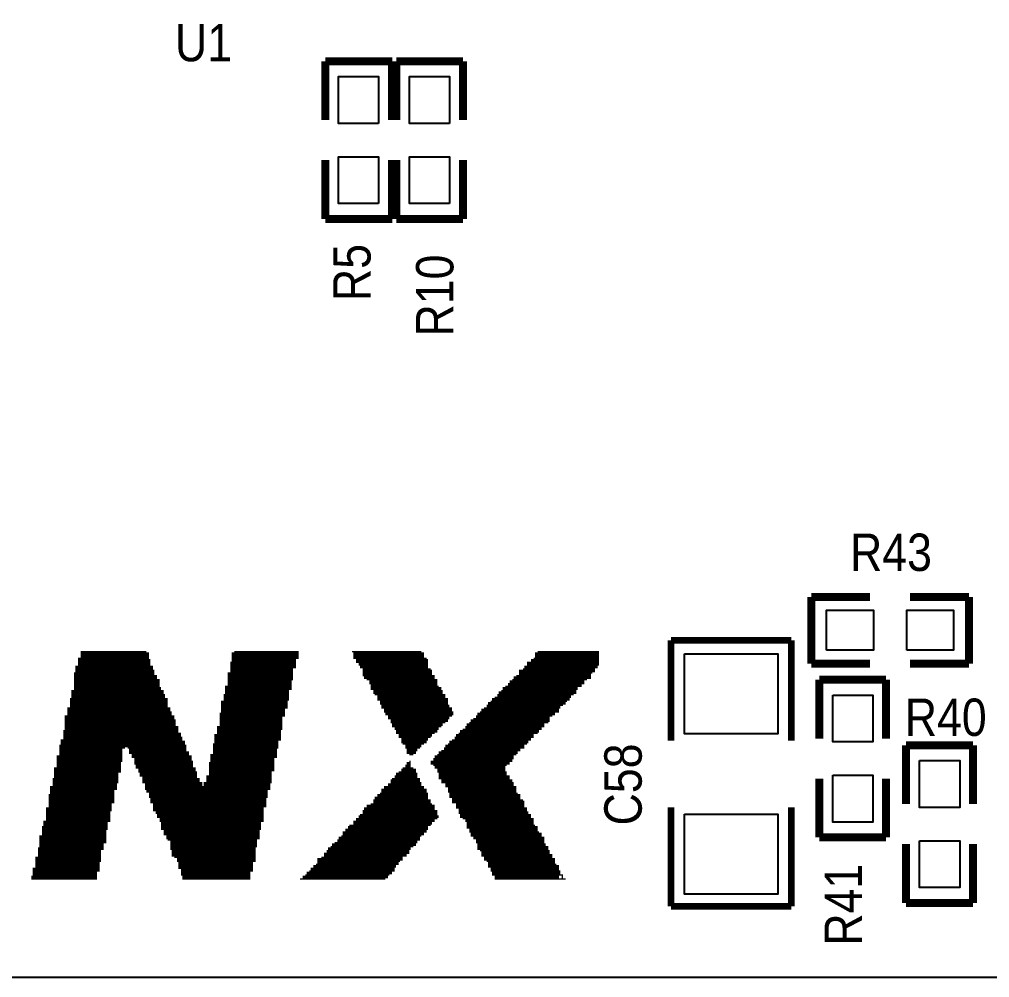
# Model space of a CAD drawing. Extents: x 52.6 to 133.5, y 30.2 to 81.2.
# Drawn here: x 70.69 to 89.14, y 30.15 to 48.37 of the extents above; entities that cross this region are included whole.
import ezdxf

# ---------------------------------------------------------------- set-up
doc = ezdxf.new("R2010")
doc.units = 0
for name, color, linetype in [('BG_OUTLINE', 3, 'CONTINUOUS'), ('MA_PEN3', 5, 'CONTINUOUS'), ('PG_SILKSCREEN_TOP', 6, 'CONTINUOUS'), ('PIN_TOP', 7, 'CONTINUOUS'), ('RD_SILKSCREEN_TOP', 8, 'CONTINUOUS')]:
    doc.layers.add(name, color=color, linetype=linetype)

msp = doc.modelspace()

# ---------------------------------------------------------------- linework, layer by layer
at = {"layer": 'BG_OUTLINE'}
msp.add_lwpolyline([(131.01574, 30.15234), (52.562506, 30.15234), (52.562506, 81.20634), (131.2164, 81.20634, -0.414214), (133.5024, 78.92034), (133.5024, 32.43834, -0.414214), (131.2164, 30.15234)], format="xyb", close=True, dxfattribs=at)
at = {"layer": 'MA_PEN3', "const_width": 0.0254}
for points in [[(71.8566, 36.3474), (73.1012, 36.3474)], [(74.7776, 36.3474), (75.9968, 36.3474)], [(77.0128, 36.3474), (78.3336, 36.3474)], [(80.5434, 36.3474), (81.7118, 36.3474)], [(71.8058, 36.2204), (73.152, 36.2204)], [(71.8058, 36.195), (73.1774, 36.195)], [(71.8058, 36.1696), (73.1774, 36.1696)], [(71.8566, 36.322), (73.152, 36.322)], [(71.8566, 36.2966), (73.152, 36.2966)], [(71.8566, 36.2712), (73.152, 36.2712)], [(71.8566, 36.2458), (73.152, 36.2458)], [(74.7268, 36.322), (75.9968, 36.322)], [(74.7268, 36.2966), (75.9968, 36.2966)], [(74.7268, 36.2712), (75.9968, 36.2712)], [(74.7268, 36.2458), (75.9968, 36.2458)], [(74.7268, 36.2204), (75.9968, 36.2204)], [(74.7268, 36.195), (75.946, 36.195)], [(74.7268, 36.1696), (75.946, 36.1696)], [(77.0382, 36.322), (78.3844, 36.322)], [(77.0382, 36.2966), (78.3844, 36.2966)], [(77.0382, 36.2712), (78.3844, 36.2712)], [(77.0382, 36.2458), (78.3844, 36.2458)], [(77.0382, 36.2204), (78.4352, 36.2204)], [(77.089, 36.195), (78.4606, 36.195)], [(77.089, 36.1696), (78.4606, 36.1696)], [(80.4164, 36.195), (81.7118, 36.195)], [(80.4164, 36.1696), (81.7118, 36.1696)], [(80.4672, 36.2204), (81.7118, 36.2204)], [(80.4926, 36.322), (81.7118, 36.322)], [(80.4926, 36.2966), (81.7118, 36.2966)], [(80.4926, 36.2712), (81.7118, 36.2712)], [(80.4926, 36.2458), (81.7118, 36.2458)], [(71.755, 36.068), (73.2282, 36.068)], [(71.755, 36.0426), (73.2282, 36.0426)], [(71.755, 36.0172), (73.2282, 36.0172)], [(71.755, 35.9918), (73.2536, 35.9918)], [(71.8058, 36.1442), (73.1774, 36.1442)], [(71.8058, 36.1188), (73.1774, 36.1188)], [(71.8058, 36.0934), (73.1774, 36.0934)], [(74.7014, 36.1442), (75.946, 36.1442)], [(74.7014, 36.1188), (75.946, 36.1188)], [(74.7014, 36.0934), (75.946, 36.0934)], [(74.7014, 36.068), (75.946, 36.068)], [(74.7014, 36.0426), (75.946, 36.0426)], [(74.7014, 36.0172), (75.8952, 36.0172)], [(74.7014, 35.9918), (75.8952, 35.9918)], [(77.089, 36.1442), (78.4606, 36.1442)], [(77.1398, 36.1188), (78.4606, 36.1188)], [(77.1398, 36.0934), (78.4606, 36.0934)], [(77.1652, 36.068), (78.4606, 36.068)], [(77.1652, 36.0426), (78.4606, 36.0426)], [(77.216, 36.0172), (78.5114, 36.0172)], [(77.216, 35.9918), (78.5368, 35.9918)], [(80.1878, 35.9918), (81.6356, 35.9918)], [(80.264, 36.0172), (81.6356, 36.0172)], [(80.2894, 36.068), (81.6864, 36.068)], [(80.2894, 36.0426), (81.6864, 36.0426)], [(80.3402, 36.1442), (81.7118, 36.1442)], [(80.3402, 36.1188), (81.7118, 36.1188)], [(80.3402, 36.0934), (81.7118, 36.0934)], [(71.7296, 35.941), (73.2536, 35.941)], [(71.7296, 35.9156), (73.2536, 35.9156)], [(71.7296, 35.8902), (73.3044, 35.8902)], [(71.7296, 35.8648), (73.3044, 35.8648)], [(71.7296, 35.8394), (73.3044, 35.8394)], [(71.7296, 35.814), (73.3552, 35.814)], [(71.7296, 35.7886), (73.3552, 35.7886)], [(71.755, 35.9664), (73.2536, 35.9664)], [(74.6506, 35.941), (75.8952, 35.941)], [(74.6506, 35.9156), (75.8952, 35.9156)], [(74.6506, 35.8902), (75.8952, 35.8902)], [(74.6506, 35.8648), (75.8952, 35.8648)], [(74.6506, 35.8394), (75.8952, 35.8394)], [(74.6506, 35.814), (75.8952, 35.814)], [(74.6506, 35.7886), (75.8698, 35.7886)], [(74.7014, 35.9664), (75.8952, 35.9664)], [(77.216, 35.9664), (78.5368, 35.9664)], [(77.216, 35.941), (78.5368, 35.941)], [(77.216, 35.9156), (78.5368, 35.9156)], [(77.216, 35.8902), (78.5876, 35.8902)], [(77.2414, 35.8648), (78.5876, 35.8648)], [(77.2414, 35.8394), (78.5876, 35.8394)], [(77.2922, 35.814), (78.6384, 35.814)], [(77.343, 35.7886), (78.6384, 35.7886)], [(80.01, 35.7886), (81.4324, 35.7886)], [(80.0608, 35.814), (81.4832, 35.814)], [(80.0862, 35.8648), (81.5594, 35.8648)], [(80.0862, 35.8394), (81.5594, 35.8394)], [(80.137, 35.8902), (81.5594, 35.8902)], [(80.1878, 35.9664), (81.6356, 35.9664)], [(80.1878, 35.941), (81.5848, 35.941)], [(80.1878, 35.9156), (81.5594, 35.9156)], [(71.6788, 35.6108), (73.4314, 35.6108)], [(71.7296, 35.7632), (73.3552, 35.7632)], [(71.7296, 35.7378), (73.3552, 35.7378)], [(71.7296, 35.7124), (73.3552, 35.7124)], [(71.7296, 35.687), (73.3552, 35.687)], [(71.7296, 35.6616), (73.3806, 35.6616)], [(71.7296, 35.6362), (73.3806, 35.6362)], [(74.5998, 35.687), (75.8698, 35.687)], [(74.5998, 35.6616), (75.8698, 35.6616)], [(74.5998, 35.6362), (75.8698, 35.6362)], [(74.5998, 35.6108), (75.819, 35.6108)], [(74.6506, 35.7632), (75.8698, 35.7632)], [(74.6506, 35.7378), (75.8698, 35.7378)], [(74.6506, 35.7124), (75.8698, 35.7124)], [(77.343, 35.7632), (78.6384, 35.7632)], [(77.343, 35.7378), (78.6384, 35.7378)], [(77.3684, 35.7124), (78.6384, 35.7124)], [(77.3684, 35.687), (78.6638, 35.687)], [(77.3684, 35.6616), (78.7146, 35.6616)], [(77.3684, 35.6362), (78.7146, 35.6362)], [(77.4192, 35.6108), (78.74, 35.6108)], [(79.8576, 35.6108), (81.28, 35.6108)], [(79.883, 35.6616), (81.3054, 35.6616)], [(79.883, 35.6362), (81.3054, 35.6362)], [(79.9338, 35.687), (81.3816, 35.687)], [(79.9846, 35.7378), (81.4324, 35.7378)], [(79.9846, 35.7124), (81.3816, 35.7124)], [(80.01, 35.7632), (81.4324, 35.7632)], [(71.6534, 35.4584), (73.5076, 35.4584)], [(71.6534, 35.433), (73.5076, 35.433)], [(71.6788, 35.5854), (73.4314, 35.5854)], [(71.6788, 35.56), (73.4314, 35.56)], [(71.6788, 35.5346), (73.4568, 35.5346)], [(71.6788, 35.5092), (73.4568, 35.5092)], [(71.6788, 35.4838), (73.4568, 35.4838)], [(74.5744, 35.5346), (75.819, 35.5346)], [(74.5744, 35.5092), (75.819, 35.5092)], [(74.5744, 35.4838), (75.819, 35.4838)], [(74.5744, 35.4584), (75.819, 35.4584)], [(74.5744, 35.433), (75.819, 35.433)], [(74.5998, 35.5854), (75.819, 35.5854)], [(74.5998, 35.56), (75.819, 35.56)], [(77.4192, 35.5854), (78.74, 35.5854)], [(77.4192, 35.56), (78.74, 35.56)], [(77.4446, 35.5346), (78.7908, 35.5346)], [(77.4954, 35.5092), (78.7908, 35.5092)], [(77.4954, 35.4838), (78.7908, 35.4838)], [(77.4954, 35.4584), (78.8416, 35.4584)], [(77.4954, 35.433), (78.8416, 35.433)], [(79.6798, 35.4584), (81.153, 35.4584)], [(79.6798, 35.433), (81.153, 35.433)], [(79.7306, 35.4838), (81.1784, 35.4838)], [(79.7814, 35.5346), (81.2292, 35.5346)], [(79.7814, 35.5092), (81.1784, 35.5092)], [(79.8068, 35.5854), (81.28, 35.5854)], [(79.8068, 35.56), (81.28, 35.56)], [(71.6026, 35.2806), (73.5584, 35.2806)], [(71.6026, 35.2552), (73.5584, 35.2552)], [(71.6534, 35.4076), (73.5076, 35.4076)], [(71.6534, 35.3822), (73.5076, 35.3822)], [(71.6534, 35.3568), (73.5076, 35.3568)], [(71.6534, 35.3314), (73.5076, 35.3314)], [(71.6534, 35.306), (73.5076, 35.306)], [(74.5236, 35.4076), (75.7936, 35.4076)], [(74.5236, 35.3822), (75.7936, 35.3822)], [(74.5236, 35.3568), (75.7936, 35.3568)], [(74.5236, 35.3314), (75.7936, 35.3314)], [(74.5236, 35.306), (75.7936, 35.306)], [(74.5236, 35.2806), (75.7936, 35.2806)], [(74.5236, 35.2552), (75.7428, 35.2552)], [(77.5462, 35.4076), (78.8416, 35.4076)], [(77.5462, 35.3822), (78.8416, 35.3822)], [(77.5462, 35.3568), (78.8416, 35.3568)], [(77.5716, 35.3314), (78.867, 35.3314)], [(77.5716, 35.306), (78.867, 35.306)], [(77.5716, 35.2806), (78.9178, 35.2806)], [(77.6224, 35.2552), (78.9178, 35.2552)], [(79.4766, 35.2552), (80.9498, 35.2552)], [(79.5274, 35.2806), (80.9752, 35.2806)], [(79.5782, 35.3314), (81.026, 35.3314)], [(79.5782, 35.306), (80.9752, 35.306)], [(79.6036, 35.3822), (81.0768, 35.3822)], [(79.6036, 35.3568), (81.0768, 35.3568)], [(79.6544, 35.4076), (81.1022, 35.4076)], [(71.5518, 35.1282), (73.6346, 35.1282)], [(71.5518, 35.1028), (73.6346, 35.1028)], [(71.5518, 35.0774), (73.6346, 35.0774)], [(71.5518, 35.052), (73.66, 35.052)], [(71.6026, 35.2298), (73.5584, 35.2298)], [(71.6026, 35.2044), (73.5838, 35.2044)], [(71.6026, 35.179), (73.5838, 35.179)], [(71.6026, 35.1536), (73.5838, 35.1536)], [(74.4982, 35.179), (75.7428, 35.179)], [(74.4982, 35.1536), (75.7428, 35.1536)], [(74.4982, 35.1282), (75.7428, 35.1282)], [(74.4982, 35.1028), (75.692, 35.1028)], [(74.4982, 35.0774), (75.692, 35.0774)], [(74.4982, 35.052), (75.692, 35.052)], [(74.5236, 35.2298), (75.7428, 35.2298)], [(74.5236, 35.2044), (75.7428, 35.2044)], [(77.6224, 35.2298), (78.9178, 35.2298)], [(77.6224, 35.2044), (78.9432, 35.2044)], [(77.6478, 35.179), (78.9432, 35.179)], [(77.6478, 35.1536), (78.9432, 35.1536)], [(77.6986, 35.1282), (78.9178, 35.1282)], [(77.6986, 35.1028), (78.867, 35.1028)], [(77.6986, 35.0774), (78.867, 35.0774)], [(77.7494, 35.052), (78.8416, 35.052)], [(79.2734, 35.052), (80.772, 35.052)], [(79.3242, 35.0774), (80.772, 35.0774)], [(79.375, 35.1282), (80.8228, 35.1282)], [(79.375, 35.1028), (80.772, 35.1028)], [(79.4004, 35.179), (80.8736, 35.179)], [(79.4004, 35.1536), (80.8736, 35.1536)], [(79.4512, 35.2044), (80.9498, 35.2044)], [(79.4766, 35.2298), (80.9498, 35.2298)], [(71.5518, 35.0266), (73.66, 35.0266)], [(71.5518, 35.0012), (73.66, 35.0012)], [(71.5518, 34.9758), (73.66, 34.9758)], [(71.5518, 34.9504), (73.66, 34.9504)], [(71.5518, 34.925), (73.7108, 34.925)], [(71.5518, 34.8996), (73.7108, 34.8996)], [(71.5518, 34.8742), (73.7108, 34.8742)], [(74.4474, 34.925), (75.692, 34.925)], [(74.4474, 34.8996), (75.692, 34.8996)], [(74.4474, 34.8742), (75.692, 34.8742)], [(74.4982, 35.0266), (75.692, 35.0266)], [(74.4982, 35.0012), (75.692, 35.0012)], [(74.4982, 34.9758), (75.692, 34.9758)], [(74.4982, 34.9504), (75.692, 34.9504)], [(77.7494, 35.0266), (78.8416, 35.0266)], [(77.7494, 35.0012), (78.7908, 35.0012)], [(77.7748, 34.9758), (78.74, 34.9758)], [(77.7748, 34.9504), (78.74, 34.9504)], [(77.7748, 34.925), (78.7146, 34.925)], [(77.8256, 34.8996), (78.6638, 34.8996)], [(77.8256, 34.8742), (78.6638, 34.8742)], [(79.121, 34.8742), (80.6196, 34.8742)], [(79.1718, 34.925), (80.6704, 34.925)], [(79.1718, 34.8996), (80.6196, 34.8996)], [(79.1972, 34.9758), (80.6704, 34.9758)], [(79.1972, 34.9504), (80.6704, 34.9504)], [(79.248, 35.0012), (80.7466, 35.0012)], [(79.2734, 35.0266), (80.772, 35.0266)], [(71.5264, 34.8488), (73.7108, 34.8488)], [(71.5264, 34.8234), (73.7108, 34.8234)], [(71.5264, 34.798), (73.7616, 34.798)], [(71.5264, 34.7726), (73.7616, 34.7726)], [(71.5264, 34.7472), (73.7616, 34.7472)], [(71.5264, 34.7218), (73.787, 34.7218)], [(71.5264, 34.6964), (73.787, 34.6964)], [(74.3966, 34.7726), (75.6666, 34.7726)], [(74.3966, 34.7472), (75.6666, 34.7472)], [(74.3966, 34.7218), (75.6666, 34.7218)], [(74.3966, 34.6964), (75.6666, 34.6964)], [(74.4474, 34.8488), (75.6666, 34.8488)], [(74.4474, 34.8234), (75.6666, 34.8234)], [(74.4474, 34.798), (75.6666, 34.798)], [(77.851, 34.8488), (78.6384, 34.8488)], [(77.851, 34.8234), (78.6384, 34.8234)], [(77.851, 34.798), (78.5876, 34.798)], [(77.9018, 34.7726), (78.5368, 34.7726)], [(77.9018, 34.7472), (78.5368, 34.7472)], [(77.9018, 34.7218), (78.5114, 34.7218)], [(77.9526, 34.6964), (78.4606, 34.6964)], [(78.9686, 34.7218), (80.4672, 34.7218)], [(78.9686, 34.6964), (80.4164, 34.6964)], [(78.994, 34.7726), (80.4672, 34.7726)], [(78.994, 34.7472), (80.4672, 34.7472)], [(79.0448, 34.798), (80.5434, 34.798)], [(79.0702, 34.8488), (80.5688, 34.8488)], [(79.0702, 34.8234), (80.5688, 34.8234)], [(71.4502, 34.5694), (73.8632, 34.5694)], [(71.4502, 34.544), (73.8632, 34.544)], [(71.4502, 34.5186), (72.6948, 34.5186)], [(71.4756, 34.671), (73.787, 34.671)], [(71.4756, 34.6456), (73.8378, 34.6456)], [(71.4756, 34.6202), (73.8378, 34.6202)], [(71.4756, 34.5948), (73.8378, 34.5948)], [(72.7456, 34.5186), (73.8632, 34.5186)], [(74.3712, 34.5948), (75.6158, 34.5948)], [(74.3712, 34.5694), (75.6158, 34.5694)], [(74.3712, 34.544), (75.6158, 34.544)], [(74.3712, 34.5186), (75.6158, 34.5186)], [(74.3966, 34.671), (75.6666, 34.671)], [(74.3966, 34.6456), (75.6158, 34.6456)], [(74.3966, 34.6202), (75.6158, 34.6202)], [(77.9526, 34.671), (78.4606, 34.671)], [(77.9526, 34.6456), (78.4352, 34.6456)], [(77.9526, 34.6202), (78.4352, 34.6202)], [(77.978, 34.5948), (78.3844, 34.5948)], [(78.0288, 34.5694), (78.3336, 34.5694)], [(78.0288, 34.544), (78.3336, 34.544)], [(78.0288, 34.5186), (78.3082, 34.5186)], [(78.7654, 34.5186), (80.2894, 34.5186)], [(78.7908, 34.5694), (80.2894, 34.5694)], [(78.7908, 34.544), (80.2894, 34.544)], [(78.8416, 34.5948), (80.3402, 34.5948)], [(78.867, 34.6456), (80.3656, 34.6456)], [(78.867, 34.6202), (80.3656, 34.6202)], [(78.9178, 34.671), (80.4164, 34.671)], [(71.3994, 34.3662), (72.644, 34.3662)], [(71.3994, 34.3408), (72.644, 34.3408)], [(71.3994, 34.3154), (72.644, 34.3154)], [(71.4502, 34.4932), (72.644, 34.4932)], [(71.4502, 34.4678), (72.644, 34.4678)], [(71.4502, 34.4424), (72.644, 34.4424)], [(71.4502, 34.417), (72.644, 34.417)], [(71.4502, 34.3916), (72.644, 34.3916)], [(72.771, 34.4932), (73.8632, 34.4932)], [(72.771, 34.4678), (73.8632, 34.4678)], [(72.771, 34.4424), (73.914, 34.4424)], [(72.771, 34.417), (73.914, 34.417)], [(72.8218, 34.3916), (73.914, 34.3916)], [(72.8218, 34.3662), (73.9648, 34.3662)], [(72.8218, 34.3408), (73.9648, 34.3408)], [(72.8726, 34.3154), (73.9648, 34.3154)], [(74.3204, 34.3916), (75.5904, 34.3916)], [(74.3204, 34.3662), (75.5904, 34.3662)], [(74.3204, 34.3408), (75.5904, 34.3408)], [(74.3204, 34.3154), (75.5396, 34.3154)], [(74.3712, 34.4932), (75.5904, 34.4932)], [(74.3712, 34.4678), (75.5904, 34.4678)], [(74.3712, 34.4424), (75.5904, 34.4424)], [(74.3712, 34.417), (75.5904, 34.417)], [(78.0542, 34.4932), (78.2574, 34.4932)], [(78.0542, 34.4678), (78.2574, 34.4678)], [(78.0542, 34.4424), (78.232, 34.4424)], [(78.0542, 34.417), (78.232, 34.417)], [(78.105, 34.3916), (78.1812, 34.3916)], [(78.5622, 34.3154), (80.0862, 34.3154)], [(78.5876, 34.3662), (80.0862, 34.3662)], [(78.5876, 34.3408), (80.0862, 34.3408)], [(78.6384, 34.3916), (80.137, 34.3916)], [(78.6638, 34.4424), (80.1624, 34.4424)], [(78.6638, 34.417), (80.1624, 34.417)], [(78.7146, 34.4678), (80.2132, 34.4678)], [(78.7654, 34.4932), (80.2132, 34.4932)], [(71.3486, 34.1376), (72.6186, 34.1376)], [(71.3994, 34.29), (72.644, 34.29)], [(71.3994, 34.2646), (72.644, 34.2646)], [(71.3994, 34.2392), (72.6186, 34.2392)], [(71.3994, 34.2138), (72.6186, 34.2138)], [(71.3994, 34.1884), (72.6186, 34.1884)], [(71.3994, 34.163), (72.6186, 34.163)], [(72.8726, 34.29), (73.9648, 34.29)], [(72.8726, 34.2646), (73.9902, 34.2646)], [(72.8726, 34.2392), (73.9902, 34.2392)], [(72.8726, 34.2138), (73.9902, 34.2138)], [(72.898, 34.1884), (73.9902, 34.1884)], [(72.898, 34.163), (73.9902, 34.163)], [(72.898, 34.1376), (74.041, 34.1376)], [(74.295, 34.2392), (75.5396, 34.2392)], [(74.295, 34.2138), (75.5396, 34.2138)], [(74.295, 34.1884), (75.5396, 34.1884)], [(74.295, 34.163), (75.5396, 34.163)], [(74.295, 34.1376), (75.5396, 34.1376)], [(74.3204, 34.29), (75.5396, 34.29)], [(74.3204, 34.2646), (75.5396, 34.2646)], [(77.978, 34.1376), (78.1812, 34.1376)], [(78.0288, 34.1884), (78.1304, 34.1884)], [(78.0288, 34.163), (78.1304, 34.163)], [(78.0542, 34.2392), (78.1304, 34.2392)], [(78.0542, 34.2138), (78.1304, 34.2138)], [(78.105, 34.2646), (78.1304, 34.2646)], [(78.5114, 34.2646), (80.0608, 34.2646)], [(78.5114, 34.2392), (80.01, 34.2392)], [(78.5114, 34.2138), (80.01, 34.2138)], [(78.5622, 34.29), (80.0608, 34.29)], [(78.5622, 34.1884), (79.9592, 34.1884)], [(78.5876, 34.163), (79.9338, 34.163)], [(78.5876, 34.1376), (79.9338, 34.1376)], [(71.3486, 34.1122), (72.6186, 34.1122)], [(71.3486, 34.0868), (72.6186, 34.0868)], [(71.3486, 34.0614), (72.6186, 34.0614)], [(71.3486, 34.036), (72.5678, 34.036)], [(71.3486, 34.0106), (72.5678, 34.0106)], [(71.3486, 33.9852), (72.5678, 33.9852)], [(71.3486, 33.9598), (72.5678, 33.9598)], [(72.9488, 34.1122), (74.041, 34.1122)], [(72.9488, 34.0868), (74.041, 34.0868)], [(72.9488, 34.0614), (74.0664, 34.0614)], [(72.9742, 34.036), (74.0664, 34.036)], [(72.9742, 34.0106), (74.0664, 34.0106)], [(72.9742, 33.9852), (74.0664, 33.9852)], [(73.025, 33.9598), (74.0664, 33.9598)], [(74.2442, 33.9852), (75.4888, 33.9852)], [(74.2442, 33.9598), (75.4888, 33.9598)], [(74.295, 34.1122), (75.5396, 34.1122)], [(74.295, 34.0868), (75.5396, 34.0868)], [(74.295, 34.0614), (75.4888, 34.0614)], [(74.295, 34.036), (75.4888, 34.036)], [(74.295, 34.0106), (75.4888, 34.0106)], [(77.8256, 33.9852), (78.2574, 33.9852)], [(77.8256, 33.9598), (78.2574, 33.9598)], [(77.851, 34.036), (78.2574, 34.036)], [(77.851, 34.0106), (78.2574, 34.0106)], [(77.9018, 34.0614), (78.232, 34.0614)], [(77.9526, 34.1122), (78.232, 34.1122)], [(77.9526, 34.0868), (78.232, 34.0868)], [(78.6384, 34.1122), (79.9338, 34.1122)], [(78.6384, 34.0868), (79.9338, 34.0868)], [(78.6384, 34.0614), (79.9592, 34.0614)], [(78.6638, 34.036), (79.9592, 34.036)], [(78.6638, 34.0106), (79.9592, 34.0106)], [(78.6638, 33.9852), (80.01, 33.9852)], [(78.6638, 33.9598), (80.01, 33.9598)], [(71.2724, 33.782), (72.5424, 33.782)], [(71.3232, 33.9344), (72.5678, 33.9344)], [(71.3232, 33.909), (72.5678, 33.909)], [(71.3232, 33.8836), (72.5678, 33.8836)], [(71.3232, 33.8582), (72.5678, 33.8582)], [(71.3232, 33.8328), (72.5424, 33.8328)], [(71.3232, 33.8074), (72.5424, 33.8074)], [(73.025, 33.9344), (74.1172, 33.9344)], [(73.025, 33.909), (74.1172, 33.909)], [(73.025, 33.8836), (74.1172, 33.8836)], [(73.025, 33.8582), (74.168, 33.8582)], [(73.0758, 33.8328), (74.168, 33.8328)], [(73.0758, 33.8074), (74.168, 33.8074)], [(73.0758, 33.782), (75.4634, 33.782)], [(74.1934, 33.8582), (75.4888, 33.8582)], [(74.1934, 33.8328), (75.4634, 33.8328)], [(74.1934, 33.8074), (75.4634, 33.8074)], [(74.2442, 33.9344), (75.4888, 33.9344)], [(74.2442, 33.909), (75.4888, 33.909)], [(74.2442, 33.8836), (75.4888, 33.8836)], [(77.6224, 33.782), (78.3844, 33.782)], [(77.6986, 33.8328), (78.3336, 33.8328)], [(77.6986, 33.8074), (78.3336, 33.8074)], [(77.7494, 33.909), (78.3082, 33.909)], [(77.7494, 33.8836), (78.3082, 33.8836)], [(77.7494, 33.8582), (78.3336, 33.8582)], [(77.7748, 33.9344), (78.3082, 33.9344)], [(78.6638, 33.9344), (80.01, 33.9344)], [(78.7146, 33.909), (80.0608, 33.909)], [(78.7146, 33.8836), (80.0608, 33.8836)], [(78.7146, 33.8582), (80.0862, 33.8582)], [(78.7908, 33.8328), (80.0862, 33.8328)], [(78.7908, 33.8074), (80.0862, 33.8074)], [(78.7908, 33.782), (80.137, 33.782)], [(71.247, 33.6296), (72.4916, 33.6296)], [(71.247, 33.6042), (72.4916, 33.6042)], [(71.247, 33.5788), (72.4916, 33.5788)], [(71.2724, 33.7566), (72.5424, 33.7566)], [(71.2724, 33.7312), (72.5424, 33.7312)], [(71.2724, 33.7058), (72.4916, 33.7058)], [(71.2724, 33.6804), (72.4916, 33.6804)], [(71.2724, 33.655), (72.4916, 33.655)], [(73.0758, 33.7566), (75.4634, 33.7566)], [(73.0758, 33.7312), (75.4634, 33.7312)], [(73.1012, 33.7058), (75.4126, 33.7058)], [(73.1012, 33.6804), (75.4126, 33.6804)], [(73.152, 33.655), (75.4126, 33.655)], [(73.152, 33.6296), (75.4126, 33.6296)], [(73.152, 33.6042), (75.4126, 33.6042)], [(73.152, 33.5788), (75.4126, 33.5788)], [(77.4446, 33.5788), (78.4606, 33.5788)], [(77.4954, 33.6296), (78.4606, 33.6296)], [(77.4954, 33.6042), (78.4606, 33.6042)], [(77.5462, 33.655), (78.4606, 33.655)], [(77.5716, 33.7312), (78.4352, 33.7312)], [(77.5716, 33.7058), (78.4352, 33.7058)], [(77.5716, 33.6804), (78.4352, 33.6804)], [(77.6224, 33.7566), (78.3844, 33.7566)], [(78.8416, 33.7566), (80.137, 33.7566)], [(78.8416, 33.7312), (80.137, 33.7312)], [(78.8416, 33.7058), (80.137, 33.7058)], [(78.8416, 33.6804), (80.137, 33.6804)], [(78.867, 33.655), (80.1624, 33.655)], [(78.867, 33.6296), (80.2132, 33.6296)], [(78.867, 33.6042), (80.2132, 33.6042)], [(78.867, 33.5788), (80.2132, 33.5788)], [(71.247, 33.5534), (72.4916, 33.5534)], [(71.247, 33.528), (72.4916, 33.528)], [(71.247, 33.5026), (72.4916, 33.5026)], [(71.247, 33.4772), (72.4916, 33.4772)], [(71.247, 33.4518), (72.4408, 33.4518)], [(71.247, 33.4264), (72.4408, 33.4264)], [(71.247, 33.401), (72.4408, 33.401)], [(73.1774, 33.5534), (75.3872, 33.5534)], [(73.1774, 33.528), (75.3872, 33.528)], [(73.1774, 33.5026), (75.3872, 33.5026)], [(73.1774, 33.4772), (75.3872, 33.4772)], [(73.2282, 33.4518), (75.3872, 33.4518)], [(73.2282, 33.4264), (75.3872, 33.4264)], [(73.2282, 33.401), (75.3872, 33.401)], [(77.2922, 33.4264), (78.5876, 33.4264)], [(77.2922, 33.401), (78.5876, 33.401)], [(77.3684, 33.4518), (78.5368, 33.4518)], [(77.4192, 33.528), (78.5114, 33.528)], [(77.4192, 33.5026), (78.5114, 33.5026)], [(77.4192, 33.4772), (78.5114, 33.4772)], [(77.4446, 33.5534), (78.4606, 33.5534)], [(78.9178, 33.5534), (80.2132, 33.5534)], [(78.9178, 33.528), (80.264, 33.528)], [(78.9178, 33.5026), (80.2894, 33.5026)], [(78.9178, 33.4772), (80.2894, 33.4772)], [(78.994, 33.4518), (80.2894, 33.4518)], [(78.994, 33.4264), (80.2894, 33.4264)], [(78.994, 33.401), (80.2894, 33.401)], [(71.1962, 33.3756), (72.4408, 33.3756)], [(71.1962, 33.3502), (72.4408, 33.3502)], [(71.1962, 33.3248), (72.4408, 33.3248)], [(71.1962, 33.2994), (72.4154, 33.2994)], [(71.1962, 33.274), (72.4154, 33.274)], [(71.1962, 33.2486), (72.4154, 33.2486)], [(71.1962, 33.2232), (72.4154, 33.2232)], [(73.2282, 33.3756), (75.3364, 33.3756)], [(73.2282, 33.3502), (75.3364, 33.3502)], [(73.2282, 33.3248), (75.3364, 33.3248)], [(73.279, 33.2994), (75.3364, 33.2994)], [(73.279, 33.274), (75.3364, 33.274)], [(73.3044, 33.2486), (75.3364, 33.2486)], [(73.3044, 33.2232), (75.3364, 33.2232)], [(77.1398, 33.2232), (78.6638, 33.2232)], [(77.1652, 33.2486), (78.6384, 33.2486)], [(77.216, 33.3248), (78.6384, 33.3248)], [(77.216, 33.2994), (78.6384, 33.2994)], [(77.216, 33.274), (78.6384, 33.274)], [(77.2414, 33.3756), (78.5876, 33.3756)], [(77.2414, 33.3502), (78.5876, 33.3502)], [(78.994, 33.3756), (80.3402, 33.3756)], [(79.0448, 33.3502), (80.3402, 33.3502)], [(79.0448, 33.3248), (80.3402, 33.3248)], [(79.0448, 33.2994), (80.3656, 33.2994)], [(79.0448, 33.274), (80.3656, 33.274)], [(79.0702, 33.2486), (80.4164, 33.2486)], [(79.0702, 33.2232), (80.4164, 33.2232)], [(71.12, 33.02), (72.3646, 33.02)], [(71.1454, 33.1216), (72.4154, 33.1216)], [(71.1454, 33.0962), (72.3646, 33.0962)], [(71.1454, 33.0708), (72.3646, 33.0708)], [(71.1454, 33.0454), (72.3646, 33.0454)], [(71.1962, 33.1978), (72.4154, 33.1978)], [(71.1962, 33.1724), (72.4154, 33.1724)], [(71.1962, 33.147), (72.4154, 33.147)], [(73.3044, 33.1978), (75.3364, 33.1978)], [(73.3552, 33.1724), (75.3364, 33.1724)], [(73.3552, 33.147), (75.3364, 33.147)], [(73.3552, 33.1216), (75.3364, 33.1216)], [(73.3806, 33.0962), (75.2856, 33.0962)], [(73.3806, 33.0708), (75.2856, 33.0708)], [(73.3806, 33.0454), (75.2856, 33.0454)], [(73.3806, 33.02), (75.2856, 33.02)], [(76.9366, 33.02), (78.4606, 33.02)], [(76.962, 33.0454), (78.5114, 33.0454)], [(77.0382, 33.1216), (78.5876, 33.1216)], [(77.0382, 33.0962), (78.5368, 33.0962)], [(77.0382, 33.0708), (78.5368, 33.0708)], [(77.089, 33.1724), (78.6384, 33.1724)], [(77.089, 33.147), (78.5876, 33.147)], [(77.1398, 33.1978), (78.6638, 33.1978)], [(79.0702, 33.1978), (80.4164, 33.1978)], [(79.121, 33.1724), (80.4672, 33.1724)], [(79.1718, 33.147), (80.4672, 33.147)], [(79.1718, 33.1216), (80.4672, 33.1216)], [(79.1972, 33.0962), (80.4672, 33.0962)], [(79.1972, 33.0708), (80.4672, 33.0708)], [(79.1972, 33.0454), (80.4926, 33.0454)], [(79.1972, 33.02), (80.5434, 33.02)], [(71.0692, 32.8422), (72.3392, 32.8422)], [(71.12, 32.9946), (72.3646, 32.9946)], [(71.12, 32.9692), (72.3646, 32.9692)], [(71.12, 32.9438), (72.3392, 32.9438)], [(71.12, 32.9184), (72.3392, 32.9184)], [(71.12, 32.893), (72.3392, 32.893)], [(71.12, 32.8676), (72.3392, 32.8676)], [(73.3806, 32.9946), (75.2856, 32.9946)], [(73.3806, 32.9692), (75.2856, 32.9692)], [(73.4314, 32.9438), (75.2602, 32.9438)], [(73.4314, 32.9184), (75.2602, 32.9184)], [(73.4314, 32.893), (75.2602, 32.893)], [(73.4314, 32.8676), (75.2602, 32.8676)], [(73.4822, 32.8422), (75.2602, 32.8422)], [(76.8096, 32.8422), (78.3336, 32.8422)], [(76.835, 32.9184), (78.4352, 32.9184)], [(76.835, 32.893), (78.3844, 32.893)], [(76.835, 32.8676), (78.3844, 32.8676)], [(76.8858, 32.9692), (78.4606, 32.9692)], [(76.8858, 32.9438), (78.4352, 32.9438)], [(76.9366, 32.9946), (78.4606, 32.9946)], [(79.1972, 32.9946), (80.5434, 32.9946)], [(79.248, 32.9692), (80.5434, 32.9692)], [(79.248, 32.9438), (80.5434, 32.9438)], [(79.248, 32.9184), (80.5688, 32.9184)], [(79.2734, 32.893), (80.6196, 32.893)], [(79.2734, 32.8676), (80.6196, 32.8676)], [(79.2734, 32.8422), (80.6196, 32.8422)], [(71.0692, 32.8168), (72.3392, 32.8168)], [(71.0692, 32.7914), (72.3392, 32.7914)], [(71.0692, 32.766), (72.3392, 32.766)], [(71.0692, 32.7406), (72.3392, 32.7406)], [(71.0692, 32.7152), (72.3392, 32.7152)], [(71.0692, 32.6898), (72.2884, 32.6898)], [(71.0692, 32.6644), (72.2884, 32.6644)], [(73.4822, 32.8168), (75.2602, 32.8168)], [(73.4822, 32.7914), (75.2602, 32.7914)], [(73.5076, 32.766), (75.2094, 32.766)], [(73.5584, 32.7406), (75.2094, 32.7406)], [(73.5584, 32.7152), (75.2094, 32.7152)], [(73.5584, 32.6898), (75.2094, 32.6898)], [(73.5584, 32.6644), (75.2094, 32.6644)], [(76.6318, 32.6898), (78.232, 32.6898)], [(76.6318, 32.6644), (78.232, 32.6644)], [(76.6826, 32.7152), (78.2574, 32.7152)], [(76.7334, 32.766), (78.3082, 32.766)], [(76.7334, 32.7406), (78.2574, 32.7406)], [(76.7588, 32.8168), (78.3082, 32.8168)], [(76.7588, 32.7914), (78.3082, 32.7914)], [(79.3242, 32.8168), (80.6704, 32.8168)], [(79.3242, 32.7914), (80.6704, 32.7914)], [(79.375, 32.766), (80.6704, 32.766)], [(79.375, 32.7406), (80.6704, 32.7406)], [(79.375, 32.7152), (80.6704, 32.7152)], [(79.4004, 32.6898), (80.6958, 32.6898)], [(79.4004, 32.6644), (80.6958, 32.6644)], [(71.0438, 32.6136), (72.2884, 32.6136)], [(71.0438, 32.5882), (72.2884, 32.5882)], [(71.0438, 32.5628), (72.2376, 32.5628)], [(71.0438, 32.5374), (72.2376, 32.5374)], [(71.0438, 32.512), (72.2376, 32.512)], [(71.0438, 32.4866), (72.2376, 32.4866)], [(71.0692, 32.639), (72.2884, 32.639)], [(73.5584, 32.639), (75.2094, 32.639)], [(73.5584, 32.6136), (75.184, 32.6136)], [(73.5584, 32.5882), (75.184, 32.5882)], [(73.5838, 32.5628), (75.184, 32.5628)], [(73.5838, 32.5374), (75.184, 32.5374)], [(73.5838, 32.512), (75.184, 32.512)], [(73.5838, 32.4866), (75.184, 32.4866)], [(76.4794, 32.512), (78.105, 32.512)], [(76.4794, 32.4866), (78.0542, 32.4866)], [(76.5302, 32.5628), (78.105, 32.5628)], [(76.5302, 32.5374), (78.105, 32.5374)], [(76.5556, 32.6136), (78.1304, 32.6136)], [(76.5556, 32.5882), (78.1304, 32.5882)], [(76.6064, 32.639), (78.1812, 32.639)], [(79.4004, 32.639), (80.7466, 32.639)], [(79.4004, 32.6136), (80.7466, 32.6136)], [(79.4004, 32.5882), (80.7466, 32.5882)], [(79.4512, 32.5628), (80.772, 32.5628)], [(79.4766, 32.5374), (80.772, 32.5374)], [(79.4766, 32.512), (80.772, 32.512)], [(79.4766, 32.4866), (80.8228, 32.4866)], [(70.993, 32.4358), (72.2376, 32.4358)], [(70.993, 32.4104), (72.2376, 32.4104)], [(70.993, 32.385), (72.2376, 32.385)], [(70.993, 32.3596), (72.2376, 32.3596)], [(70.993, 32.3342), (72.2122, 32.3342)], [(70.993, 32.3088), (72.2122, 32.3088)], [(70.993, 32.2834), (72.2122, 32.2834)], [(71.0438, 32.4612), (72.2376, 32.4612)], [(73.5838, 32.4612), (75.184, 32.4612)], [(73.6346, 32.4358), (75.184, 32.4358)], [(73.6854, 32.4104), (75.184, 32.4104)], [(73.6854, 32.385), (75.184, 32.385)], [(73.6854, 32.3596), (75.184, 32.3596)], [(73.7108, 32.3342), (75.1332, 32.3342)], [(73.7108, 32.3088), (75.1332, 32.3088)], [(73.7108, 32.2834), (75.1332, 32.2834)], [(76.2762, 32.2834), (77.851, 32.2834)], [(76.327, 32.3088), (77.9018, 32.3088)], [(76.3524, 32.4104), (77.978, 32.4104)], [(76.3524, 32.385), (77.978, 32.385)], [(76.3524, 32.3596), (77.9272, 32.3596)], [(76.3524, 32.3342), (77.9018, 32.3342)], [(76.4286, 32.4358), (77.978, 32.4358)], [(76.4794, 32.4612), (78.0542, 32.4612)], [(79.4766, 32.4612), (80.8228, 32.4612)], [(79.5274, 32.4358), (80.8228, 32.4358)], [(79.5274, 32.4104), (80.8736, 32.4104)], [(79.5274, 32.385), (80.8736, 32.385)], [(79.5782, 32.3596), (80.8736, 32.3596)], [(79.6036, 32.3342), (80.8736, 32.3342)], [(79.6036, 32.3088), (80.899, 32.3088)], [(79.6036, 32.2834), (80.9498, 32.2834)], [(70.9422, 32.2326), (72.2122, 32.2326)], [(70.9422, 32.2072), (72.2122, 32.2072)], [(70.9422, 32.1818), (72.2122, 32.1818)], [(70.9422, 32.1564), (72.1614, 32.1564)], [(70.9422, 32.131), (72.1614, 32.131)], [(70.9422, 32.1056), (72.1614, 32.1056)], [(70.993, 32.258), (72.2122, 32.258)], [(73.7108, 32.258), (75.1332, 32.258)], [(73.7108, 32.2326), (75.1332, 32.2326)], [(73.7616, 32.2072), (75.1332, 32.2072)], [(73.7616, 32.1818), (75.1332, 32.1818)], [(73.7616, 32.1564), (75.0824, 32.1564)], [(73.7616, 32.131), (75.0824, 32.131)], [(73.7616, 32.1056), (75.0824, 32.1056)], [(76.1238, 32.1056), (77.724, 32.1056)], [(76.1492, 32.1564), (77.7748, 32.1564)], [(76.1492, 32.131), (77.7748, 32.131)], [(76.2, 32.1818), (77.8256, 32.1818)], [(76.2254, 32.2326), (77.8256, 32.2326)], [(76.2254, 32.2072), (77.8256, 32.2072)], [(76.2762, 32.258), (77.851, 32.258)], [(79.6036, 32.258), (80.9498, 32.258)], [(79.6544, 32.2326), (80.9498, 32.2326)], [(79.6544, 32.2072), (80.9498, 32.2072)], [(79.6544, 32.1818), (80.9752, 32.1818)], [(79.6798, 32.1564), (80.9752, 32.1564)], [(79.6798, 32.131), (80.9752, 32.131)], [(79.6798, 32.1056), (81.026, 32.1056)], [(70.9168, 32.0802), (72.1614, 32.0802)], [(70.9168, 32.0548), (72.1614, 32.0548)], [(70.9168, 32.0294), (72.1614, 32.0294)], [(73.787, 32.0802), (75.0824, 32.0802)], [(73.787, 32.0548), (75.0824, 32.0548)], [(73.787, 32.0294), (75.0824, 32.0294)], [(76.0222, 32.0294), (77.6478, 32.0294)], [(76.073, 32.0802), (77.6986, 32.0802)], [(76.073, 32.0548), (77.6986, 32.0548)], [(79.7306, 32.0802), (80.9498, 32.0802)], [(79.7306, 32.0548), (80.9498, 32.0548)], [(79.7306, 32.0294), (81.0768, 32.0294)], [(81.0006, 32.0802), (81.026, 32.0802)], [(81.0006, 32.0548), (81.026, 32.0548)]]:
    msp.add_lwpolyline(points, dxfattribs=at)
at = {"layer": 'PG_SILKSCREEN_TOP'}
for points, const_width in [([(76.508356, 47.5742), (76.508356, 46.4566)], 0.1524), ([(76.559156, 47.5742), (76.508356, 47.5742)], 0.1524), ([(77.727556, 47.5742), (76.559156, 47.5742)], 0.1524), ([(77.778356, 47.5742), (77.727556, 47.5742)], 0.1524), ([(77.778356, 46.4566), (77.778356, 47.5742)], 0.1524), ([(77.854556, 47.5742), (77.854556, 46.4566)], 0.1524), ([(77.905356, 47.5742), (77.854556, 47.5742)], 0.1524), ([(79.073756, 47.5742), (77.905356, 47.5742)], 0.1524), ([(79.124556, 47.5742), (79.073756, 47.5742)], 0.1524), ([(79.124556, 46.4566), (79.124556, 47.5742)], 0.1524), ([(76.508356, 44.577), (76.508356, 45.6946)], 0.1524), ([(77.778356, 45.6946), (77.778356, 44.577)], 0.1524), ([(77.854556, 44.577), (77.854556, 45.6946)], 0.1524), ([(79.124556, 45.6946), (79.124556, 44.577)], 0.1524), ([(76.559156, 44.577), (76.508356, 44.577)], 0.1524), ([(77.727556, 44.577), (76.559156, 44.577)], 0.1524), ([(77.778356, 44.577), (77.727556, 44.577)], 0.1524), ([(77.905356, 44.577), (77.854556, 44.577)], 0.1524), ([(79.073756, 44.577), (77.905356, 44.577)], 0.1524), ([(79.124556, 44.577), (79.073756, 44.577)], 0.1524), ([(85.7504, 37.3888), (86.868, 37.3888)], 0.1524), ([(85.7504, 37.338), (85.7504, 37.3888)], 0.1524), ([(88.7476, 37.3888), (87.63, 37.3888)], 0.1524), ([(88.7476, 37.338), (88.7476, 37.3888)], 0.1524), ([(85.7504, 36.1696), (85.7504, 37.338)], 0.1524), ([(88.7476, 36.1696), (88.7476, 37.338)], 0.1524), ([(83.0834, 36.5633), (83.0834, 34.6583)], 0.127), ([(85.3694, 36.5633), (83.0834, 36.5633)], 0.127), ([(85.3694, 34.6583), (85.3694, 36.5633)], 0.127), ([(85.7504, 36.1188), (85.7504, 36.1696)], 0.1524), ([(86.868, 36.1188), (85.7504, 36.1188)], 0.1524), ([(87.63, 36.1188), (88.7476, 36.1188)], 0.1524), ([(88.7476, 36.1188), (88.7476, 36.1696)], 0.1524), ([(85.9028, 35.814), (85.9536, 35.814)], 0.1524), ([(85.9028, 34.6964), (85.9028, 35.814)], 0.1524), ([(85.9536, 35.814), (87.122, 35.814)], 0.1524), ([(87.122, 35.814), (87.1728, 35.814)], 0.1524), ([(87.1728, 35.814), (87.1728, 34.6964)], 0.1524), ([(87.5538, 34.5694), (87.6046, 34.5694)], 0.1524), ([(87.5538, 33.4518), (87.5538, 34.5694)], 0.1524), ([(87.6046, 34.5694), (88.773, 34.5694)], 0.1524), ([(88.773, 34.5694), (88.8238, 34.5694)], 0.1524), ([(88.8238, 34.5694), (88.8238, 33.4518)], 0.1524), ([(85.9028, 33.9344), (85.9028, 32.8168)], 0.1524), ([(87.1728, 32.8168), (87.1728, 33.9344)], 0.1524), ([(83.0834, 31.5087), (83.0834, 33.3883)], 0.127), ([(85.3694, 33.3883), (85.3694, 31.5087)], 0.127), ([(85.9028, 32.8168), (85.9536, 32.8168)], 0.1524), ([(85.9536, 32.8168), (87.122, 32.8168)], 0.1524), ([(87.122, 32.8168), (87.1728, 32.8168)], 0.1524), ([(87.5538, 32.6898), (87.5538, 31.5722)], 0.1524), ([(88.8238, 31.5722), (88.8238, 32.6898)], 0.1524), ([(85.3694, 31.5087), (83.0834, 31.5087)], 0.127), ([(87.5538, 31.5722), (87.6046, 31.5722)], 0.1524), ([(87.6046, 31.5722), (88.773, 31.5722)], 0.1524), ([(88.773, 31.5722), (88.8238, 31.5722)], 0.1524)]:
    msp.add_lwpolyline(points, dxfattribs=dict(at, const_width=const_width))
at = {"layer": 'PIN_TOP'}
for points in [[(77.5208, 46.3931), (76.7588, 46.3931), (76.7588, 47.2821), (77.5208, 47.2821)], [(78.867, 46.3931), (78.105, 46.3931), (78.105, 47.2821), (78.867, 47.2821)], [(77.5208, 44.8691), (76.7588, 44.8691), (76.7588, 45.7581), (77.5208, 45.7581)], [(78.867, 44.8691), (78.105, 44.8691), (78.105, 45.7581), (78.867, 45.7581)], [(86.0425, 36.376356), (86.0425, 37.138356), (86.9315, 37.138356), (86.9315, 36.376356)], [(87.5665, 36.376356), (87.5665, 37.138356), (88.4555, 37.138356), (88.4555, 36.376356)], [(83.3374, 36.3093), (85.1154, 36.3093), (85.1154, 34.7853), (83.3374, 34.7853)], [(86.160356, 35.5219), (86.922356, 35.5219), (86.922356, 34.6329), (86.160356, 34.6329)], [(87.811356, 34.2773), (88.573356, 34.2773), (88.573356, 33.3883), (87.811356, 33.3883)], [(86.160356, 33.9979), (86.922356, 33.9979), (86.922356, 33.1089), (86.160356, 33.1089)], [(83.3374, 33.2613), (85.1154, 33.2613), (85.1154, 31.7373), (83.3374, 31.7373)], [(87.811356, 32.7533), (88.573356, 32.7533), (88.573356, 31.8643), (87.811356, 31.8643)]]:
    msp.add_lwpolyline(points, close=True, dxfattribs=at)

# ---------------------------------------------------------------- texts
at = {"layer": 'RD_SILKSCREEN_TOP', "width": 0.892857}
for s, p in [('U1', (73.6473, 47.5742)), ('R43', (86.487, 37.883338)), ('R40', (87.5284, 34.7472))]:
    msp.add_text(s, height=0.7112, dxfattribs=at).set_placement(p)
for s, p in [('R5', (77.3684, 43.0149)), ('R10', (78.9432, 42.3418)), ('C58', (82.5246, 33.0454)), ('R41', (86.7156, 30.7594))]:
    msp.add_text(s, height=0.7112, rotation=90, dxfattribs=at).set_placement(p)

doc.saveas('drawing.dxf')
